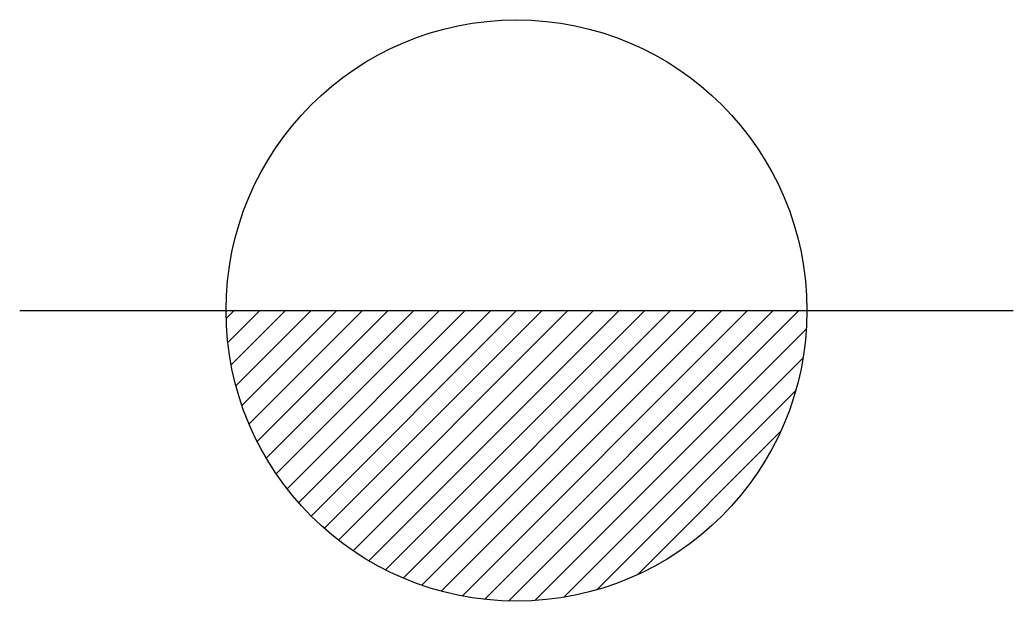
# Model space of a CAD drawing. Extents: x -0.107 to 0.107, y -0.062 to 0.062.
import ezdxf

# ---------------------------------------------------------------- set-up
doc = ezdxf.new("R2010")
doc.units = 0
doc.header["$MEASUREMENT"] = 0
doc.layers.get('0').update_dxf_attribs({"linetype": 'CONTINUOUS'})

# ---------------------------------------------------------------- blocks, each defined once
blk = doc.blocks.new('*X0')
at = {"color": 0}
for p, q in [((-0.4998, -0.0137), (-0.4861, 0)), ((-0.497, -0.055), (-0.4419, 0)), ((-0.4912, -0.0934), (-0.3977, 0)), ((-0.483, -0.1294), (-0.3536, 0)), ((-0.4726, -0.1632), (-0.3094, 0)), ((-0.4603, -0.1952), (-0.2652, 0)), ((-0.4463, -0.2254), (-0.221, 0)), ((-0.4307, -0.2539), (-0.1768, 0)), ((-0.4136, -0.281), (-0.1326, 0)), ((-0.395, -0.3066), (-0.0884, 0)), ((-0.375, -0.3308), (-0.0442, 0)), ((-0.3536, -0.3536), (0, 0)), ((-0.3308, -0.375), (0.0442, 0)), ((-0.3066, -0.395), (0.0884, 0)), ((-0.281, -0.4136), (0.1326, 0)), ((-0.2539, -0.4307), (0.1768, 0)), ((-0.2254, -0.4463), (0.221, 0)), ((-0.1952, -0.4603), (0.2652, 0)), ((-0.1632, -0.4726), (0.3094, 0)), ((-0.1294, -0.483), (0.3536, 0)), ((-0.0934, -0.4912), (0.3977, 0)), ((-0.055, -0.497), (0.4419, 0)), ((-0.0137, -0.4998), (0.4861, 0)), ((0.0313, -0.499), (0.499, -0.0313)), ((0.0812, -0.4934), (0.4934, -0.0812)), ((0.1382, -0.4805), (0.4805, -0.1382)), ((0.2084, -0.4545), (0.4545, -0.2084))]:
    blk.add_line(p, q, dxfattribs=at)

msp = doc.modelspace()

# ---------------------------------------------------------------- linework, layer by layer
msp.add_line((-0.10685, 0), (0.10685, 0))
msp.add_circle((0, 0), 0.0625)

# ---------------------------------------------------------------- block references
at = {"xscale": 0.125, "yscale": 0.125, "zscale": 0.125}
msp.add_blockref('*X0', (0, 0), dxfattribs=at)

doc.saveas('drawing.dxf')
